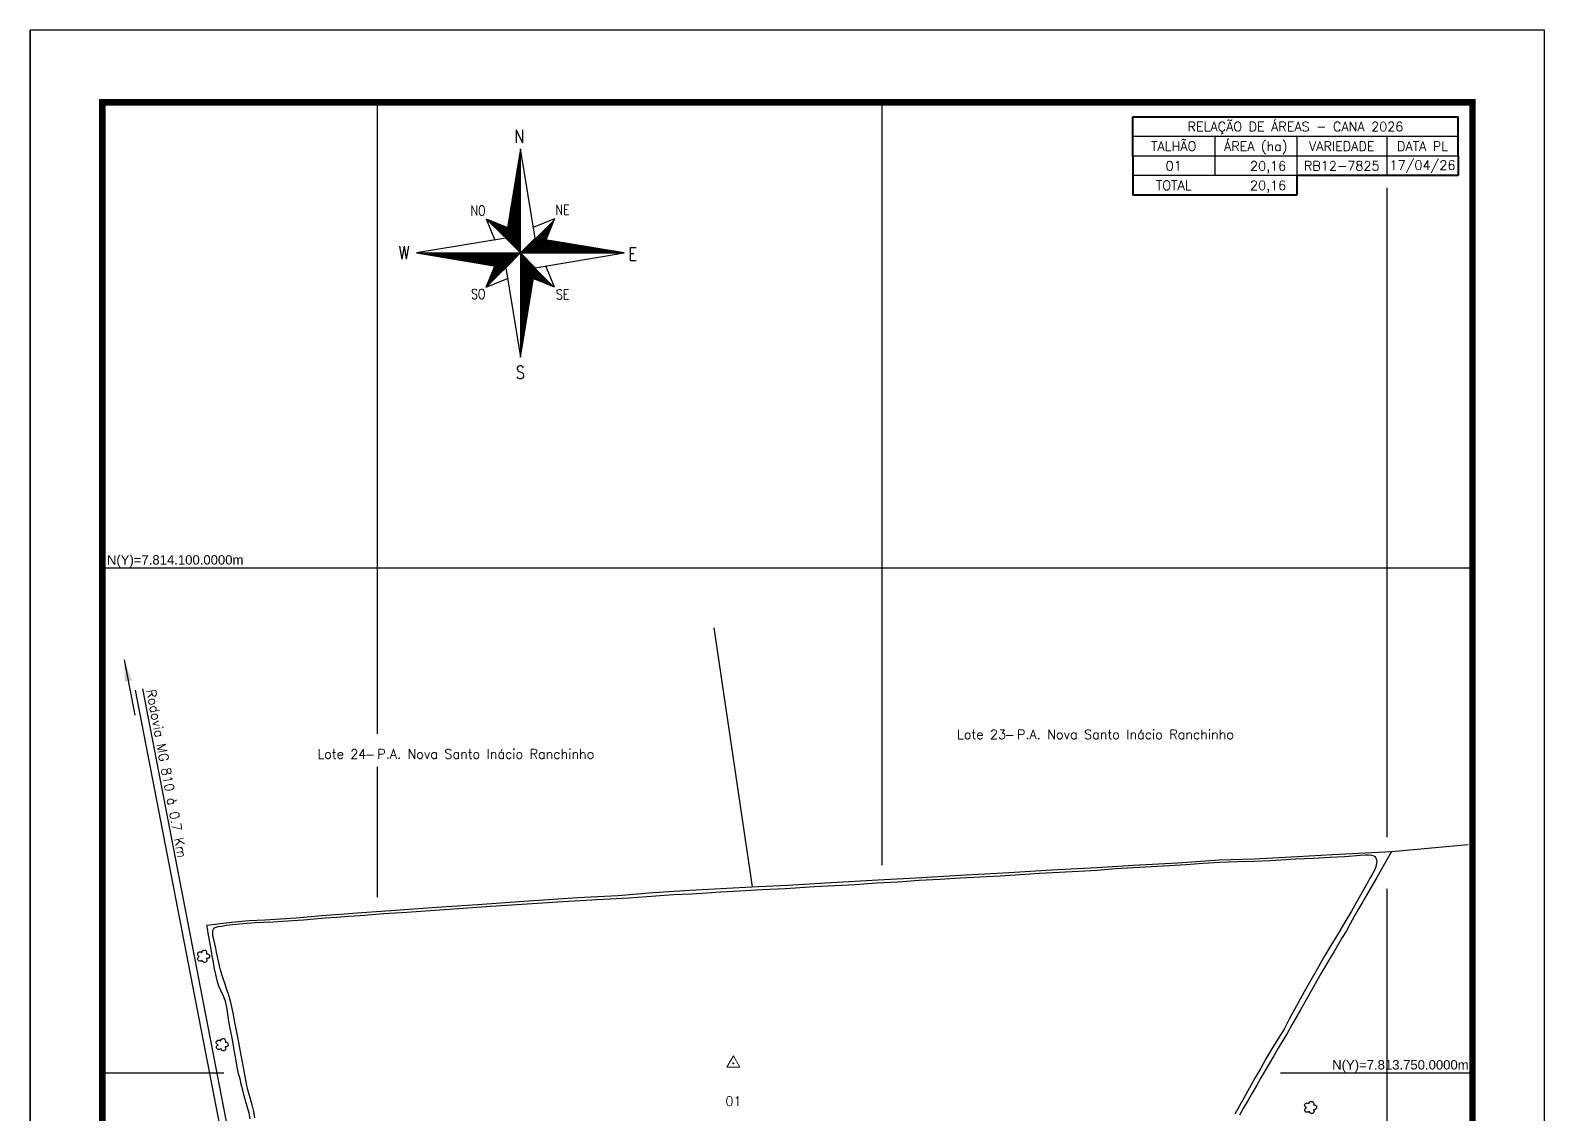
# Model space of a CAD drawing. Extents: x 742109 to 743159, y 7812988 to 7814473.
# Drawn here: x 742109 to 743159, y 7813722 to 7814473 of the extents above; entities that cross this region are included whole.
import ezdxf
from ezdxf.enums import TextEntityAlignment as Align

# ---------------------------------------------------------------- set-up
doc = ezdxf.new("R2010")
doc.units = 0
doc.linetypes.add('CONTINUO', pattern=[0])
doc.linetypes.add('LIN0', pattern=[0])
for name, color, linetype in [('0114LOTE28', 1, 'Continuous'), ('0114LOTE28001', 5, 'Continuous'), ('_SIMBOLO ARVORE', 118, 'Continuous'), ('ESTRADA', 1, 'Continuous'), ('MALHA', 8, 'Continuous'), ('MARGEM', 5, 'Continuous'), ('QUADRO_DE_AREAS_CANA_2023', 7, 'Continuous'), ('SETA_NORTE', 3, 'Continuous'), ('TEXTO', 7, 'Continuous'), ('TEXTO CONFRONTANTES', 7, 'Continuous'), ('TEXTO_NUN_TAL', 7, 'Continuous')]:
    doc.layers.add(name, color=color, linetype=linetype)
doc.layers.add('TEXTO_DIVERSOS', color=7, linetype='Continuous', lineweight=5)
doc.styles.add('ROMANS', font='romans')
doc.styles.add('Simplex', font='simplex.shx')
doc.styles.get("Standard").update_dxf_attribs({"font": 'arial.ttf'})
doc.dimstyles.new('ISO-25', dxfattribs={"dimtxt": 2.5, "dimasz": 2.5, "dimexe": 1.25, "dimexo": 0.625, "dimtad": 1, "dimtxsty": 'Standard', "dimcen": 2.5, "dimadec": 0, "dimazin": 0, "dimtfac": 1, "dimtmove": 0, "dimatfit": 3, "dimfxl": 1, "dimarcsym": 0})

# ---------------------------------------------------------------- blocks, each defined once
blk = doc.blocks.new('A$C309442C0')
at = {"layer": 'SETA_NORTE', "linetype": 'Continuous'}
h = blk.add_hatch(dxfattribs=at)
h.set_pattern_fill('ANSI31', color=256, scale=0.1375, angle=-90, style=0)
h.set_pattern_definition([(315, (-215853.3434, 13873.16845), (0.3086963042, 0.3086963042), [])])
h.paths.add_polyline_path([(73.5, 97.4), (74.7, 104.9), (60, 110.8)])
h = blk.add_hatch(dxfattribs=at)
h.set_pattern_fill('ANSI31', color=256, scale=0.1375, angle=180, style=0)
h.set_pattern_definition([(225, (13869.59828, 216024.21475), (0.3086963042, -0.3086963042), [])])
h.paths.add_polyline_path([(93.8, 97.4), (101.4, 96.2), (107.3, 110.8)])
h = blk.add_hatch(dxfattribs=at)
h.set_pattern_fill('ANSI31', color=256, scale=0.1375, style=0)
h.set_pattern_definition([(45, (-13702.2971, -215849.77324), (-0.3086963042, 0.3086963042), [])])
h.paths.add_polyline_path([(73.5, 77), (65.9, 78.3), (60, 63.6)])
h = blk.add_hatch(dxfattribs=at)
h.set_pattern_fill('ANSI31', color=256, scale=0.1375, angle=90, style=0)
h.set_pattern_definition([(135, (216020.6446, -13698.72693), (-0.3086963042, -0.3086963042), [])])
h.paths.add_polyline_path([(93.8, 77), (92.6, 69.5), (107.3, 63.6)])
for p, q in [((83.4, 157.5), (83.7, 157.8)), ((83.5, 158.3), (83.7, 158.4)), ((83.6, 159), (83.7, 159.1)), ((81.3, 145.3), (83.7, 147.6)), ((81.5, 146.1), (83.7, 148.2)), ((81.6, 146.8), (83.7, 148.9)), ((81.7, 147.6), (83.7, 149.5)), ((81.8, 148.3), (83.7, 150.1)), ((82, 149.1), (83.7, 150.8)), ((82.1, 149.9), (83.7, 151.4)), ((82.2, 150.6), (83.7, 152.1)), ((82.3, 151.4), (83.7, 152.7)), ((82.5, 152.2), (83.7, 153.3)), ((82.6, 152.9), (83.7, 154)), ((82.7, 153.7), (83.7, 154.6)), ((82.9, 154.4), (83.7, 155.2)), ((83, 155.2), (83.7, 155.9)), ((83.1, 156), (83.7, 156.5)), ((83.2, 156.7), (83.7, 157.2)), ((79.2, 132.3), (83.7, 136.8)), ((79.3, 133.1), (83.7, 137.4)), ((79.5, 133.8), (83.7, 138)), ((79.6, 134.6), (83.7, 138.7)), ((79.7, 135.4), (83.7, 139.3)), ((79.8, 136.1), (83.7, 140)), ((80, 136.9), (83.7, 140.6)), ((80.1, 137.7), (83.7, 141.2)), ((80.2, 138.4), (83.7, 141.9)), ((80.3, 139.2), (83.7, 142.5)), ((80.5, 139.9), (83.7, 143.1)), ((80.6, 140.7), (83.7, 143.8)), ((80.7, 141.5), (83.7, 144.4)), ((80.8, 142.2), (83.7, 145)), ((81, 143), (83.7, 145.7)), ((81.1, 143.8), (83.7, 146.3)), ((81.2, 144.5), (83.7, 147)), ((77.2, 120.1), (83.7, 126.6)), ((77.3, 120.9), (83.7, 127.2)), ((77.4, 121.6), (83.7, 127.8)), ((77.6, 122.4), (83.7, 128.5)), ((77.7, 123.2), (83.7, 129.1)), ((77.8, 123.9), (83.7, 129.8)), ((78, 124.7), (83.7, 130.4)), ((78.1, 125.5), (83.7, 131)), ((78.2, 126.2), (83.7, 131.7)), ((78.3, 127), (83.7, 132.3)), ((78.5, 127.7), (83.7, 132.9)), ((78.6, 128.5), (83.7, 133.6)), ((78.7, 129.3), (83.7, 134.2)), ((78.8, 130), (83.7, 134.9)), ((79, 130.8), (83.7, 135.5)), ((79.1, 131.6), (83.7, 136.1)), ((75.1, 107.2), (83.7, 115.7)), ((75.2, 107.9), (83.7, 116.4)), ((75.3, 108.7), (83.7, 117)), ((75.4, 109.4), (83.7, 117.7)), ((75.6, 110.2), (83.7, 118.3)), ((75.7, 111), (83.7, 118.9)), ((75.8, 111.7), (83.7, 119.6)), ((75.9, 112.5), (83.7, 120.2)), ((76.1, 113.3), (83.7, 120.8)), ((76.2, 114), (83.7, 121.5)), ((76.3, 114.8), (83.7, 122.1)), ((76.4, 115.5), (83.7, 122.8)), ((76.6, 116.3), (83.7, 123.4)), ((76.7, 117.1), (83.7, 124)), ((76.8, 117.8), (83.7, 124.7)), ((76.9, 118.6), (83.7, 125.3)), ((77.1, 119.4), (83.7, 125.9)), ((60, 110.8), (74.7, 104.9)), ((60, 110.8), (65.9, 96.2)), ((73.5, 97.3), (83.7, 107.5)), ((73.6, 98), (83.7, 108.1)), ((73.7, 98.8), (83.7, 108.7)), ((73.8, 99.5), (83.7, 109.4)), ((73.8, 97), (83.7, 106.8)), ((73.9, 100.3), (83.7, 110)), ((74.1, 101.1), (83.7, 110.6)), ((74.2, 101.8), (83.7, 111.3)), ((74.2, 96.7), (83.7, 106.2)), ((74.3, 102.6), (83.7, 111.9)), ((74.4, 103.3), (83.7, 112.6)), ((74.5, 96.4), (83.7, 105.6)), ((74.6, 104.1), (83.7, 113.2)), ((74.7, 104.9), (83.7, 113.8)), ((74.8, 105.6), (83.7, 114.5)), ((74.9, 106.4), (83.7, 115.1)), ((107.3, 110.8), (92.6, 104.9)), ((107.3, 110.8), (101.4, 96.2)), ((74.8, 96.1), (83.7, 104.9)), ((75.1, 95.7), (83.7, 104.3)), ((75.4, 95.4), (83.7, 103.6)), ((75.8, 95.1), (83.7, 103)), ((76.1, 94.8), (83.7, 102.4)), ((76.4, 94.5), (83.7, 101.7)), ((76.7, 94.2), (83.7, 101.1)), ((77, 93.8), (83.7, 100.5)), ((77.4, 93.5), (83.7, 99.8)), ((77.7, 93.2), (83.7, 99.2)), ((78, 92.9), (83.7, 98.5)), ((78.3, 92.6), (83.7, 97.9)), ((78.6, 92.2), (83.7, 97.3)), ((78.9, 91.9), (83.7, 96.6)), ((79.3, 91.6), (83.7, 96)), ((79.6, 91.3), (83.7, 95.4)), ((79.9, 91), (83.7, 94.7)), ((83.8, 87.2), (94, 97.4)), ((84.4, 87.2), (94.5, 97.3)), ((85.1, 87.2), (95.1, 97.2)), ((85.7, 87.2), (95.6, 97.1)), ((86.3, 87.2), (96.2, 97)), ((87, 87.2), (96.7, 96.9)), ((87.6, 87.2), (97.2, 96.9)), ((88.3, 87.2), (97.8, 96.8)), ((88.9, 87.2), (98.3, 96.7)), ((89.5, 87.2), (98.9, 96.6)), ((90.2, 87.2), (99.4, 96.5)), ((90.8, 87.2), (100, 96.4)), ((91.4, 87.2), (100.5, 96.3)), ((92.1, 87.2), (101.1, 96.2)), ((92.7, 87.2), (101.6, 96.1)), ((93.4, 87.2), (102.2, 96)), ((94, 87.2), (102.7, 96)), ((94.6, 87.2), (103.3, 95.9)), ((95.3, 87.2), (103.8, 95.8)), ((95.9, 87.2), (104.4, 95.7)), ((96.5, 87.2), (104.9, 95.6)), ((97.2, 87.2), (105.5, 95.5)), ((97.8, 87.2), (106, 95.4)), ((98.4, 87.2), (106.5, 95.3)), ((99.1, 87.2), (107.1, 95.2)), ((99.7, 87.2), (107.6, 95.1)), ((100.4, 87.2), (108.2, 95.1)), ((101, 87.2), (108.7, 95)), ((101.6, 87.2), (109.3, 94.9)), ((102.3, 87.2), (109.8, 94.8)), ((102.9, 87.2), (110.4, 94.7)), ((103.5, 87.2), (110.9, 94.6)), ((104.2, 87.2), (111.5, 94.5)), ((11.8, 87.2), (11.8, 87.2)), ((12.3, 87.1), (12.4, 87.2)), ((12.9, 87), (13.1, 87.2)), ((13.4, 86.9), (13.7, 87.2)), ((14, 86.8), (14.4, 87.2)), ((14.5, 86.7), (15, 87.2)), ((15.1, 86.6), (15.6, 87.2)), ((15.6, 86.6), (16.3, 87.2)), ((16.2, 86.5), (16.9, 87.2)), ((16.7, 86.4), (17.5, 87.2)), ((17.2, 86.3), (18.2, 87.2)), ((17.8, 86.2), (18.8, 87.2)), ((18.3, 86.1), (19.5, 87.2)), ((18.9, 86), (20.1, 87.2)), ((19.4, 85.9), (20.7, 87.2)), ((20, 85.8), (21.4, 87.2)), ((20.5, 85.7), (22, 87.2)), ((21.1, 85.7), (22.6, 87.2)), ((21.6, 85.6), (23.3, 87.2)), ((22.2, 85.5), (23.9, 87.2)), ((22.7, 85.4), (24.6, 87.2)), ((23.3, 85.3), (25.2, 87.2)), ((23.8, 85.2), (25.8, 87.2)), ((24.4, 85.1), (26.5, 87.2)), ((24.9, 85), (27.1, 87.2)), ((25.5, 84.9), (27.7, 87.2)), ((26, 84.8), (28.4, 87.2)), ((26.5, 84.8), (29, 87.2)), ((27.1, 84.7), (29.6, 87.2)), ((27.6, 84.6), (30.3, 87.2)), ((28.2, 84.5), (30.9, 87.2)), ((28.7, 84.4), (31.6, 87.2)), ((29.3, 84.3), (32.2, 87.2)), ((29.8, 84.2), (32.8, 87.2)), ((30.4, 84.1), (33.5, 87.2)), ((30.9, 84), (34.1, 87.2)), ((31.5, 83.9), (34.7, 87.2)), ((32, 83.9), (35.4, 87.2)), ((32.6, 83.8), (36, 87.2)), ((33.1, 83.7), (36.7, 87.2)), ((33.7, 83.6), (37.3, 87.2)), ((34.2, 83.5), (37.9, 87.2)), ((34.7, 83.4), (38.6, 87.2)), ((35.3, 83.3), (39.2, 87.2)), ((35.8, 83.2), (39.8, 87.2)), ((36.4, 83.1), (40.5, 87.2)), ((36.9, 83), (41.1, 87.2)), ((37.5, 83), (41.8, 87.2)), ((38, 82.9), (42.4, 87.2)), ((38.6, 82.8), (43, 87.2)), ((39.1, 82.7), (43.7, 87.2)), ((39.7, 82.6), (44.3, 87.2)), ((40.2, 82.5), (44.9, 87.2)), ((40.8, 82.4), (45.6, 87.2)), ((41.3, 82.3), (46.2, 87.2)), ((41.9, 82.2), (46.8, 87.2)), ((42.4, 82.1), (47.5, 87.2)), ((43, 82.1), (48.1, 87.2)), ((43.5, 82), (48.8, 87.2)), ((44, 81.9), (49.4, 87.2)), ((44.6, 81.8), (50, 87.2)), ((45.1, 81.7), (50.7, 87.2)), ((45.7, 81.6), (51.3, 87.2)), ((46.2, 81.5), (51.9, 87.2)), ((46.8, 81.4), (52.6, 87.2)), ((47.3, 81.3), (53.2, 87.2)), ((47.9, 81.2), (53.9, 87.2)), ((48.4, 81.2), (54.5, 87.2)), ((49, 81.1), (55.1, 87.2)), ((49.5, 81), (55.8, 87.2)), ((50.1, 80.9), (56.4, 87.2)), ((50.6, 80.8), (57, 87.2)), ((51.2, 80.7), (57.7, 87.2)), ((51.7, 80.6), (58.3, 87.2)), ((52.3, 80.5), (59, 87.2)), ((52.8, 80.4), (59.6, 87.2)), ((53.3, 80.3), (60.2, 87.2)), ((53.9, 80.3), (60.9, 87.2)), ((54.4, 80.2), (61.5, 87.2)), ((55, 80.1), (62.1, 87.2)), ((55.5, 80), (62.8, 87.2)), ((56.1, 79.9), (63.4, 87.2)), ((56.6, 79.8), (64, 87.2)), ((57.2, 79.7), (64.7, 87.2)), ((57.7, 79.6), (65.3, 87.2)), ((58.3, 79.5), (66, 87.2)), ((58.8, 79.4), (66.6, 87.2)), ((59.4, 79.4), (67.2, 87.2)), ((59.9, 79.3), (67.9, 87.2)), ((83.7, 87.2), (60, 63.6)), ((60.5, 79.2), (68.5, 87.2)), ((61, 79.1), (69.1, 87.2)), ((61.5, 79), (69.8, 87.2)), ((62.1, 78.9), (70.4, 87.2)), ((62.6, 78.8), (71.1, 87.2)), ((63.2, 78.7), (71.7, 87.2)), ((63.7, 78.6), (72.3, 87.2)), ((64.3, 78.5), (73, 87.2)), ((64.8, 78.4), (73.6, 87.2)), ((65.4, 78.4), (74.2, 87.2)), ((65.9, 78.3), (74.9, 87.2)), ((66.5, 78.2), (75.5, 87.2)), ((67, 78.1), (76.2, 87.2)), ((67.6, 78), (76.8, 87.2)), ((68.1, 77.9), (77.4, 87.2)), ((68.7, 77.8), (78.1, 87.2)), ((69.2, 77.7), (78.7, 87.2)), ((69.8, 77.6), (79.3, 87.2)), ((70.3, 77.5), (80, 87.2)), ((70.8, 77.5), (80.6, 87.2)), ((71.4, 77.4), (81.2, 87.2)), ((71.9, 77.3), (81.9, 87.2)), ((72.5, 77.2), (82.5, 87.2)), ((73, 77.1), (83.2, 87.2)), ((80.2, 90.7), (83.7, 94.1)), ((80.5, 90.3), (83.7, 93.4)), ((80.9, 90), (83.7, 92.8)), ((81.2, 89.7), (83.7, 92.2)), ((81.5, 89.4), (83.7, 91.5)), ((81.8, 89.1), (83.7, 90.9)), ((82.1, 88.7), (83.7, 90.3)), ((82.4, 88.4), (83.7, 89.6)), ((82.8, 88.1), (83.7, 89)), ((83.1, 87.8), (83.7, 88.4)), ((83.4, 87.5), (83.7, 87.7)), ((83.7, 87.1), (83.7, 87.1)), ((83.7, 86.4), (84, 86.8)), ((83.7, 85.8), (84.4, 86.5)), ((83.7, 85.2), (84.7, 86.2)), ((83.7, 84.5), (85, 85.9)), ((83.7, 83.9), (85.3, 85.6)), ((83.7, 83.3), (85.6, 85.2)), ((83.7, 82.6), (86, 84.9)), ((83.7, 82), (86.3, 84.6)), ((83.7, 81.3), (86.6, 84.3)), ((104.8, 87.2), (112, 94.4)), ((105.5, 87.2), (112.6, 94.3)), ((106.1, 87.2), (113.1, 94.2)), ((106.7, 87.2), (113.7, 94.1)), ((107.4, 87.2), (114.2, 94.1)), ((108, 87.2), (114.8, 94)), ((108.6, 87.2), (115.3, 93.9)), ((109.3, 87.2), (115.8, 93.8)), ((109.9, 87.2), (116.4, 93.7)), ((110.6, 87.2), (116.9, 93.6)), ((111.2, 87.2), (117.5, 93.5)), ((111.8, 87.2), (118, 93.4)), ((112.5, 87.2), (118.6, 93.3)), ((113.1, 87.2), (119.1, 93.2)), ((113.7, 87.2), (119.7, 93.2)), ((114.4, 87.2), (120.2, 93.1)), ((115, 87.2), (120.8, 93)), ((115.6, 87.2), (121.3, 92.9)), ((116.3, 87.2), (121.9, 92.8)), ((116.9, 87.2), (122.4, 92.7)), ((117.6, 87.2), (123, 92.6)), ((118.2, 87.2), (123.5, 92.5)), ((118.8, 87.2), (124, 92.4)), ((119.5, 87.2), (124.6, 92.3)), ((120.1, 87.2), (125.1, 92.3)), ((120.7, 87.2), (125.7, 92.2)), ((121.4, 87.2), (126.2, 92.1)), ((122, 87.2), (126.8, 92)), ((122.7, 87.2), (127.3, 91.9)), ((123.3, 87.2), (127.9, 91.8)), ((123.9, 87.2), (128.4, 91.7)), ((124.6, 87.2), (129, 91.6)), ((125.2, 87.2), (129.5, 91.5)), ((125.8, 87.2), (130.1, 91.4)), ((126.5, 87.2), (130.6, 91.4)), ((127.1, 87.2), (131.2, 91.3)), ((127.8, 87.2), (131.7, 91.2)), ((128.4, 87.2), (132.3, 91.1)), ((129, 87.2), (132.8, 91)), ((129.7, 87.2), (133.3, 90.9)), ((130.3, 87.2), (133.9, 90.8)), ((130.9, 87.2), (134.4, 90.7)), ((131.6, 87.2), (135, 90.6)), ((132.2, 87.2), (135.5, 90.5)), ((132.8, 87.2), (136.1, 90.5)), ((133.5, 87.2), (136.6, 90.4)), ((134.1, 87.2), (137.2, 90.3)), ((134.8, 87.2), (137.7, 90.2)), ((135.4, 87.2), (138.3, 90.1)), ((136, 87.2), (138.8, 90)), ((136.7, 87.2), (139.4, 89.9)), ((137.3, 87.2), (139.9, 89.8)), ((137.9, 87.2), (140.5, 89.7)), ((138.6, 87.2), (141, 89.6)), ((139.2, 87.2), (141.6, 89.6)), ((139.9, 87.2), (142.1, 89.5)), ((140.5, 87.2), (142.6, 89.4)), ((141.1, 87.2), (143.2, 89.3)), ((141.8, 87.2), (143.7, 89.2)), ((142.4, 87.2), (144.3, 89.1)), ((143, 87.2), (144.8, 89)), ((143.7, 87.2), (145.4, 88.9)), ((144.3, 87.2), (145.9, 88.8)), ((144.9, 87.2), (146.5, 88.7)), ((145.6, 87.2), (147, 88.7)), ((146.2, 87.2), (147.6, 88.6)), ((146.9, 87.2), (148.1, 88.5)), ((147.5, 87.2), (148.7, 88.4)), ((148.1, 87.2), (149.2, 88.3)), ((148.8, 87.2), (149.8, 88.2)), ((149.4, 87.2), (150.3, 88.1)), ((150, 87.2), (150.8, 88)), ((150.7, 87.2), (151.4, 87.9)), ((151.3, 87.2), (151.9, 87.8)), ((152, 87.2), (152.5, 87.8)), ((152.6, 87.2), (153, 87.7)), ((153.2, 87.2), (153.6, 87.6)), ((153.9, 87.2), (154.1, 87.5)), ((154.5, 87.2), (154.7, 87.4)), ((155.1, 87.2), (155.2, 87.3)), ((60, 63.6), (65.9, 78.3)), ((83.7, 80.7), (86.9, 84)), ((83.7, 80.1), (87.2, 83.6)), ((83.7, 79.4), (87.5, 83.3)), ((83.7, 78.8), (87.9, 83)), ((83.7, 78.2), (88.2, 82.7)), ((83.7, 77.5), (88.5, 82.4)), ((83.7, 76.9), (88.8, 82.1)), ((83.7, 76.2), (89.1, 81.7)), ((83.7, 75.6), (89.5, 81.4)), ((83.7, 75), (89.8, 81.1)), ((83.7, 74.3), (90.1, 80.8)), ((83.7, 73.7), (90.4, 80.5)), ((83.7, 73.1), (90.7, 80.1)), ((83.7, 72.4), (91, 79.8)), ((83.7, 71.8), (91.4, 79.5)), ((83.7, 71.2), (91.7, 79.2)), ((83.7, 70.5), (92, 78.9)), ((83.7, 69.9), (92.3, 78.5)), ((83.7, 69.2), (92.6, 78.2)), ((83.7, 68.6), (93, 77.9)), ((83.7, 68), (93.3, 77.6)), ((83.7, 67.3), (93.6, 77.3)), ((83.7, 66.7), (93.8, 76.9)), ((83.7, 66.1), (93.7, 76.1)), ((83.7, 65.4), (93.6, 75.3)), ((83.7, 64.8), (93.4, 74.6)), ((83.7, 64.1), (93.3, 73.8)), ((107.3, 63.6), (101.4, 78.3)), ((60, 63.6), (74.7, 69.5)), ((83.7, 63.5), (93.2, 73)), ((83.7, 62.9), (93.1, 72.3)), ((83.7, 62.2), (92.9, 71.5)), ((83.7, 61.6), (92.8, 70.8)), ((83.7, 61), (92.7, 70)), ((83.7, 60.3), (92.6, 69.2)), ((83.7, 59.7), (92.4, 68.5)), ((83.7, 59), (92.3, 67.7)), ((83.7, 58.4), (92.2, 66.9)), ((83.7, 57.8), (92.1, 66.2)), ((83.7, 57.1), (91.9, 65.4)), ((83.7, 56.5), (91.8, 64.7)), ((83.7, 55.9), (91.7, 63.9)), ((83.7, 55.2), (91.6, 63.1)), ((107.3, 63.6), (92.6, 69.5)), ((83.7, 54.6), (91.4, 62.4)), ((83.7, 54), (91.3, 61.6)), ((83.7, 53.3), (91.2, 60.8)), ((83.7, 52.7), (91.1, 60.1)), ((83.7, 52), (90.9, 59.3)), ((83.7, 51.4), (90.8, 58.6)), ((83.7, 50.8), (90.7, 57.8)), ((83.7, 50.1), (90.5, 57)), ((83.7, 49.5), (90.4, 56.3)), ((83.7, 48.9), (90.3, 55.5)), ((83.7, 48.2), (90.2, 54.7)), ((83.7, 47.6), (90, 54)), ((83.7, 46.9), (89.9, 53.2)), ((83.7, 46.3), (89.8, 52.5)), ((83.7, 45.7), (89.7, 51.7)), ((83.7, 45), (89.5, 50.9)), ((83.7, 44.4), (89.4, 50.2)), ((83.7, 43.8), (89.3, 49.4)), ((83.7, 43.1), (89.2, 48.6)), ((83.7, 42.5), (89, 47.9)), ((83.7, 41.8), (88.9, 47.1)), ((83.7, 41.2), (88.8, 46.3)), ((83.7, 40.6), (88.7, 45.6)), ((83.7, 39.9), (88.5, 44.8)), ((83.7, 39.3), (88.4, 44.1)), ((83.7, 38.7), (88.3, 43.3)), ((83.7, 38), (88.2, 42.5)), ((83.7, 37.4), (88, 41.8)), ((83.7, 36.8), (87.9, 41)), ((83.7, 36.1), (87.8, 40.2)), ((83.7, 35.5), (87.7, 39.5)), ((83.7, 34.8), (87.5, 38.7)), ((83.7, 34.2), (87.4, 38)), ((83.7, 33.6), (87.3, 37.2)), ((83.7, 32.9), (87.2, 36.4)), ((83.7, 32.3), (87, 35.7)), ((83.7, 31.7), (86.9, 34.9)), ((83.7, 31), (86.8, 34.1)), ((83.7, 30.4), (86.7, 33.4)), ((83.7, 29.7), (86.5, 32.6)), ((83.7, 29.1), (86.4, 31.9)), ((83.7, 28.5), (86.3, 31.1)), ((83.7, 27.8), (86.2, 30.3)), ((83.7, 27.2), (86, 29.6)), ((83.7, 26.6), (85.9, 28.8)), ((83.7, 25.9), (85.8, 28)), ((83.7, 25.3), (85.6, 27.3)), ((83.7, 24.6), (85.5, 26.5)), ((83.7, 24), (85.4, 25.8)), ((83.7, 23.4), (85.3, 25)), ((83.7, 22.7), (85.1, 24.2)), ((83.7, 22.1), (85, 23.5)), ((83.7, 21.5), (84.9, 22.7)), ((83.7, 20.8), (84.8, 21.9)), ((83.7, 20.2), (84.6, 21.2)), ((83.7, 19.6), (84.5, 20.4)), ((83.7, 18.9), (84.4, 19.7)), ((83.7, 18.3), (84.3, 18.9)), ((83.7, 17.6), (84.1, 18.1)), ((83.7, 17), (84, 17.4)), ((83.7, 16.4), (83.9, 16.6)), ((83.7, 15.7), (83.8, 15.8))]:
    blk.add_line(p, q, dxfattribs=at)
blk.add_lwpolyline([(93.8, 77), (155.7, 87.2), (93.8, 97.4), (83.7, 159.3), (73.5, 97.4), (11.6, 87.2), (73.5, 77), (83.7, 15.1)], close=True, dxfattribs=at)
for points in [[(83.7, 87.2), (83.7, 159.3)], [(83.7, 87.2), (73.5, 97.4)], [(83.7, 87.2), (93.8, 97.4)], [(11.6, 87.2), (155.7, 87.2)], [(83.7, 87.2), (73.5, 77)], [(83.7, 87.2), (93.8, 77)], [(83.7, 87.2), (83.7, 15.1)]]:
    blk.add_lwpolyline(points, dxfattribs=at)
at = {"layer": 'SETA_NORTE', "color": 7, "lineweight": 30, "style": 'ROMANS', "width": 0.8}
for s, height, p in [('N ', 8.94, (79.5, 163.6)), ('NO', 6.88, (49.1, 113.2)), ('NE', 6.87, (108, 113.7)), ('W', 8.94, (-0.7, 82.9)), ('E', 8.94, (158.6, 82.1)), ('SO', 6.88, (49.5, 55.3)), ('SE', 6.87, (108.3, 55)), ('S', 8.94, (80.6, 0))]:
    blk.add_text(s, height=height, dxfattribs=at).set_placement(p)

msp = doc.modelspace()

# ---------------------------------------------------------------- linework, layer by layer
at = {"color": 8}
for p, q in [((742350, 7813985), (742350, 7814422.7)), ((742700, 7813894), (742700, 7814422.7)), ((743050, 7813913.4), (743050, 7814363.4)), ((742159.3, 7814100), (743109.3, 7814100)), ((742350, 7813871.9), (742350, 7813962.2)), ((743050, 7813154.9), (743050, 7813877.7)), ((742159.3, 7813750), (742243.5, 7813750)), ((742976.1, 7813750), (743109.3, 7813750))]:
    msp.add_line(p, q, dxfattribs=at)
for points in [[(742610.1, 7813879), (742583.4, 7814058.5)], [(743053.1, 7813903.5), (743106.2, 7813908.3)]]:
    msp.add_lwpolyline(points)
at = {"layer": '0114LOTE28'}
msp.add_lwpolyline([(742261.7, 7813718.1), (742261, 7813722.2), (742260, 7813726), (742258.8, 7813729.9), (742257.6, 7813734), (742256.6, 7813738.1), (742255.6, 7813742.2), (742254.8, 7813745.9), (742253.8, 7813749.4), (742253.1, 7813752.9), (742252.4, 7813756.8), (742251.6, 7813761.1), (742250.7, 7813765.7), (742249.9, 7813770.4), (742249, 7813775.4), (742248, 7813780.7), (742247.1, 7813785.8), (742246.3, 7813790.7), (742245.6, 7813795.5), (742244.7, 7813799.7), (742243.2, 7813803.2), (742241.6, 7813806.6), (742240, 7813810.2), (742238.9, 7813814.1), (742237.9, 7813818.1), (742237, 7813822.2), (742236.3, 7813826.5), (742235.5, 7813831.2), (742234.7, 7813835.8), (742233.8, 7813840.6), (742232.9, 7813845.4), (742232.1, 7813850), (742231.9, 7813851.4), (742231.7, 7813852.3), (742248.8, 7813854.5), (742261, 7813855.6), (742272, 7813856.2), (742293.6, 7813857.6), (742311.6, 7813859.1), (742336, 7813860.9), (742362.6, 7813862.9), (742391.3, 7813864.8), (742419.4, 7813866.8), (742451.6, 7813869), (742488.9, 7813871.5), (742516.6, 7813873), (742541.3, 7813875), (742566.6, 7813876.6), (742592.2, 7813878), (742609.5, 7813879), (742634.4, 7813880.1), (742664.7, 7813881.9), (742697.2, 7813883.9), (742723.6, 7813885.3), (742754.3, 7813887), (742788.1, 7813889), (742817.3, 7813890.8), (742848.8, 7813892.3), (742874.2, 7813894.1), (742904.7, 7813895.7), (742933.7, 7813897.6), (742957.8, 7813898.4), (742987.9, 7813900), (743012.1, 7813901.4), (743053.1, 7813903.5), (743053.1, 7813903.5), (743045.1, 7813889.2), (743043, 7813885.5), (743040.7, 7813881.5), (743038.2, 7813877.2), (743035.5, 7813872.7), (743032.8, 7813868), (743030, 7813863.2), (743027.2, 7813858.3), (743024.4, 7813853.3), (743021.8, 7813848.5), (743018.9, 7813843.8), (743016.1, 7813839), (743013.3, 7813834.1), (743010.4, 7813829.3), (743007.4, 7813824.2), (743004.4, 7813819.1), (743001.4, 7813813.9), (742995.9, 7813803.9), (742990.1, 7813793.8), (742984.1, 7813783.3), (742981, 7813777.8), (742977.8, 7813772.5), (742974.5, 7813767.2), (742971.5, 7813761.9), (742968.5, 7813756.8), (742965.6, 7813751.7), (742962.6, 7813746.6), (742959.7, 7813741.5), (742956.8, 7813736.4), (742953.7, 7813731.1), (742950.6, 7813725.8), (742947.7, 7813720.8)], dxfattribs=at)
at = {"layer": '0114LOTE28001'}
msp.add_lwpolyline([(742265.1, 7813718.8), (742264.3, 7813723.3), (742263.2, 7813727.9), (742261.7, 7813732.7), (742260.3, 7813737.4), (742259.3, 7813742.4), (742258.4, 7813747.5), (742257.4, 7813752.6), (742256.4, 7813757.5), (742255.5, 7813762.3), (742254.6, 7813767.3), (742253.6, 7813772.3), (742252.7, 7813777.1), (742251.8, 7813781.8), (742250.9, 7813786.2), (742250.3, 7813790.4), (742249.4, 7813794.7), (742248.5, 7813798.7), (742247.4, 7813802.2), (742246.5, 7813805.2), (742245.4, 7813808.2), (742244.4, 7813811.4), (742243.2, 7813814.8), (742242.2, 7813818.2), (742241.3, 7813821.4), (742240.6, 7813824.2), (742240, 7813826.5), (742238.8, 7813831.5), (742238.4, 7813833.7), (742237.9, 7813836.5), (742237.3, 7813839.4), (742236.7, 7813842.4), (742236, 7813845), (742235.8, 7813847.2), (742235.9, 7813848.6), (742236.4, 7813849.7), (742237, 7813850.5), (742238.2, 7813851), (742239.7, 7813851.4), (742242.1, 7813851.8), (742245.3, 7813852.3), (742249.5, 7813852.9), (742254.2, 7813853.4), (742259.6, 7813853.9), (742265.3, 7813854.2), (742271.3, 7813854.5), (742277.6, 7813854.8), (742284.2, 7813855.2), (742291.3, 7813855.6), (742298.7, 7813856.1), (742306.2, 7813856.7), (742313.9, 7813857.4), (742321.8, 7813858), (742329.8, 7813858.6), (742338, 7813859.2), (742346.1, 7813859.8), (742354.3, 7813860.4), (742370.4, 7813861.4), (742386.6, 7813862.5), (742402.9, 7813863.7), (742428.6, 7813865.6), (742453.9, 7813867.2), (742478.5, 7813868.7), (742502.3, 7813870.2), (742524.3, 7813871.4), (742543.1, 7813872.7), (742555.2, 7813873.6), (742568.1, 7813874.2), (742578.4, 7813874.8), (742588, 7813875.5), (742597.1, 7813875.9), (742616.7, 7813877.1), (742632.9, 7813877.9), (742652.9, 7813879.1), (742667.1, 7813880), (742681.3, 7813880.7), (742696.1, 7813881.8), (742696.1, 7813881.8), (742711, 7813882.5), (742725.6, 7813883.5), (742740, 7813884.3), (742754, 7813885.2), (742768, 7813886), (742781.9, 7813886.7), (742795.7, 7813887.6), (742809.1, 7813888.5), (742822.6, 7813889.2), (742836, 7813889.9), (742849, 7813890.5), (742861.8, 7813891.6), (742874.3, 7813892.4), (742886.7, 7813893.1), (742898.9, 7813893.7), (742910.8, 7813894.5), (742922.4, 7813895.3), (742934.1, 7813896), (742946.2, 7813896.5), (742957.9, 7813896.7), (742969.3, 7813897.2), (742986.8, 7813898.3), (742998.9, 7813898.9), (743010.6, 7813899.5), (743020.7, 7813900), (743031.7, 7813900.9), (743034.8, 7813901.1), (743037.3, 7813901.1), (743039.3, 7813900.9), (743040.8, 7813900.4), (743041.8, 7813899.9), (743042.3, 7813898.9), (743042.7, 7813897.6), (743042.9, 7813896.4), (743042.8, 7813895.3), (743042.5, 7813893.8), (743042, 7813892.1), (743041, 7813890), (743039.6, 7813887.6), (743038.2, 7813884.9), (743036.8, 7813882.3), (743030.7, 7813871.5), (743025.4, 7813862), (743020.7, 7813854.4), (743015.9, 7813846.1), (743011, 7813838.3), (743006.3, 7813830.3), (743001.6, 7813822), (742997.1, 7813814.2), (742992.6, 7813806.1), (742988.5, 7813798.6), (742982.5, 7813787.6), (742978.6, 7813780.4), (742974.3, 7813773.5), (742970.1, 7813766.6), (742966.1, 7813759.8), (742962.2, 7813752.8), (742958.4, 7813746.3), (742954.6, 7813739.6), (742950.9, 7813733), (742947.7, 7813727.2), (742944.5, 7813721.3)], dxfattribs=at)
at = {"layer": '_SIMBOLO ARVORE', "linetype": 'CONTINUO'}
for points in [[(742228.5, 7813828.2, 0), (742227.8, 7813827.5, 0), (742226.8, 7813827.4, 0), (742226.2, 7813827.7, 0), (742225.7, 7813828.2, 0), (742225.5, 7813828.7, 0), (742225.4, 7813829.5, 0), (742225.7, 7813830, 0), (742226, 7813830.3, 0), (742226.5, 7813830.7, 0), (742226.2, 7813830.8, 0), (742225.8, 7813831.1, 0), (742225.4, 7813831.7, 0), (742225.4, 7813832.5, 0), (742225.6, 7813833.3, 0), (742225.9, 7813833.5, 0), (742226.5, 7813833.9, 0), (742227.1, 7813833.9, 0), (742227.5, 7813833.9, 0), (742227.9, 7813833.7, 0), (742228.3, 7813833.4, 0), (742228.4, 7813834, 0), (742228.5, 7813834.3, 0), (742228.8, 7813834.7, 0), (742229.3, 7813834.8, 0), (742229.7, 7813835, 0), (742230.2, 7813835.1, 0), (742230.7, 7813835, 0), (742231, 7813834.8, 0), (742231.3, 7813834.5, 0), (742231.5, 7813834, 0), (742231.6, 7813833.5, 0), (742231.4, 7813832.5, 0), (742232.1, 7813832.6, 0), (742232.6, 7813832.4, 0), (742233.2, 7813832, 0), (742233.5, 7813831.7, 0), (742233.5, 7813830.4, 0), (742233.2, 7813829.8, 0), (742232.8, 7813829.4, 0), (742232.1, 7813829.2, 0), (742231.5, 7813829.3, 0), (742231.8, 7813828, 0), (742231.7, 7813827.5, 0), (742231.3, 7813827, 0), (742230.9, 7813826.7, 0), (742230.4, 7813826.6, 0), (742229.8, 7813826.6, 0), (742229.4, 7813826.7, 0), (742229, 7813827.2, 0), (742228.6, 7813827.6, 0), (742228.5, 7813828.2, 0)], [(742241.5, 7813766.9, 0), (742240.7, 7813766.3, 0), (742239.8, 7813766.2, 0), (742239.1, 7813766.4, 0), (742238.7, 7813766.9, 0), (742238.5, 7813767.4, 0), (742238.4, 7813768.2, 0), (742238.7, 7813768.7, 0), (742238.9, 7813769.1, 0), (742239.5, 7813769.5, 0), (742239.1, 7813769.6, 0), (742238.8, 7813769.9, 0), (742238.4, 7813770.5, 0), (742238.3, 7813771.2, 0), (742238.6, 7813772, 0), (742238.9, 7813772.3, 0), (742239.5, 7813772.6, 0), (742240, 7813772.7, 0), (742240.5, 7813772.6, 0), (742240.9, 7813772.5, 0), (742241.3, 7813772.1, 0), (742241.4, 7813772.8, 0), (742241.5, 7813773.1, 0), (742241.8, 7813773.4, 0), (742242.2, 7813773.6, 0), (742242.7, 7813773.8, 0), (742243.1, 7813773.8, 0), (742243.6, 7813773.8, 0), (742244, 7813773.6, 0), (742244.3, 7813773.3, 0), (742244.5, 7813772.8, 0), (742244.6, 7813772.3, 0), (742244.4, 7813771.3, 0), (742245.1, 7813771.3, 0), (742245.6, 7813771.2, 0), (742246.1, 7813770.8, 0), (742246.4, 7813770.4, 0), (742246.5, 7813769.1, 0), (742246.2, 7813768.5, 0), (742245.7, 7813768.1, 0), (742245.1, 7813768, 0), (742244.5, 7813768, 0), (742244.8, 7813766.8, 0), (742244.6, 7813766.3, 0), (742244.3, 7813765.8, 0), (742243.9, 7813765.4, 0), (742243.3, 7813765.3, 0), (742242.8, 7813765.3, 0), (742242.4, 7813765.5, 0), (742241.9, 7813765.9, 0), (742241.6, 7813766.3, 0), (742241.5, 7813767, 0)], [(742996.1, 7813723.4, 0), (742995.3, 7813722.8, 0), (742994.4, 7813722.7, 0), (742993.7, 7813722.9, 0), (742993.3, 7813723.4, 0), (742993.1, 7813723.9, 0), (742993, 7813724.7, 0), (742993.3, 7813725.2, 0), (742993.5, 7813725.6, 0), (742994.1, 7813726, 0), (742993.7, 7813726.1, 0), (742993.4, 7813726.4, 0), (742993, 7813727, 0), (742992.9, 7813727.7, 0), (742993.2, 7813728.5, 0), (742993.5, 7813728.8, 0), (742994.1, 7813729.1, 0), (742994.6, 7813729.2, 0), (742995.1, 7813729.1, 0), (742995.5, 7813729, 0), (742995.9, 7813728.6, 0), (742996, 7813729.3, 0), (742996.1, 7813729.6, 0), (742996.4, 7813729.9, 0), (742996.8, 7813730.1, 0), (742997.3, 7813730.3, 0), (742997.8, 7813730.3, 0), (742998.2, 7813730.3, 0), (742998.6, 7813730.1, 0), (742998.9, 7813729.8, 0), (742999.1, 7813729.3, 0), (742999.2, 7813728.8, 0), (742999, 7813727.8, 0), (742999.7, 7813727.8, 0), (743000.2, 7813727.7, 0), (743000.7, 7813727.3, 0), (743001, 7813726.9, 0), (743001.1, 7813725.6, 0), (743000.8, 7813725, 0), (743000.3, 7813724.6, 0), (742999.7, 7813724.5, 0), (742999.1, 7813724.5, 0), (742999.4, 7813723.3, 0), (742999.3, 7813722.8, 0), (742998.9, 7813722.3, 0), (742998.5, 7813721.9, 0), (742998, 7813721.8, 0), (742997.4, 7813721.8, 0), (742997, 7813722, 0), (742996.5, 7813722.4, 0), (742996.2, 7813722.8, 0), (742996.1, 7813723.5, 0)]]:
    msp.add_polyline3d(points, dxfattribs=at)
at = {"layer": 'ESTRADA'}
for points in [[(742320.9, 7813390.4), (742247.4, 7813705.4), (742187.3, 7814016.2)], [(742316, 7813389.3), (742242.5, 7813704.4), (742182.4, 7814015.3)]]:
    msp.add_lwpolyline(points, dxfattribs=at)
at = {"layer": 'MARGEM', "color": 174, "linetype": 'LIN0'}
msp.add_line((742109.3, 7812987.7), (742109.3, 7814472.7), dxfattribs=at)
at = {"layer": 'MARGEM', "color": 174, "linetype": 'LIN0', "flags": 128}
msp.add_lwpolyline([(743159.3, 7812987.7), (743159.3, 7814472.7), (742109.3, 7814472.7), (742109.3, 7812987.7)], close=True, dxfattribs=at)
at = {"layer": 'MARGEM', "color": 174, "linetype": 'LIN0', "const_width": 4.54, "flags": 128}
msp.add_lwpolyline([(743109.3, 7813154.9), (743109.3, 7814422.7), (742159.3, 7814422.7), (742159.3, 7813154.9)], close=True, dxfattribs=at)
at = {"layer": 'QUADRO_DE_AREAS_CANA_2023', "color": 174, "linetype": 'ByBlock', "lineweight": 40}
for p, q in [((742873.7, 7814385.5), (742873.7, 7814412.7)), ((742873.7, 7814412.7), (743099.3, 7814412.7)), ((743099.3, 7814385.5), (743099.3, 7814412.7)), ((742873.7, 7814385.5), (742873.7, 7814358.4)), ((743099.3, 7814385.5), (743099.3, 7814371.9)), ((742987.5, 7814371.9), (742987.5, 7814358.4)), ((743099.3, 7814371.9), (742987.5, 7814371.9)), ((742987.5, 7814358.4), (742873.7, 7814358.4))]:
    msp.add_line(p, q, dxfattribs=at)
at = {"layer": 'QUADRO_DE_AREAS_CANA_2023', "linetype": 'Continuous'}
for p, q in [((743099.3, 7814399.1), (742873.7, 7814399.1)), ((742930.6, 7814399.1), (742930.6, 7814371.9)), ((742987.5, 7814399.1), (742987.5, 7814371.9)), ((743049.8, 7814399.1), (743049.8, 7814371.9)), ((743099.3, 7814385.5), (742873.7, 7814385.5)), ((742987.5, 7814371.9), (742873.7, 7814371.9))]:
    msp.add_line(p, q, dxfattribs=at)
at = {"layer": 'TEXTO', "color": 7, "lineweight": 9, "flags": 128}
msp.add_lwpolyline([(742592.3, 7813754), (742601.3, 7813754), (742596.8, 7813761.8)], close=True, dxfattribs=at)
at = {"layer": 'TEXTO', "color": 7, "lineweight": 9, "const_width": 0.706, "flags": 128}
msp.add_lwpolyline([(742596.4, 7813756.6, -1), (742597.1, 7813756.6, -1)], format="xyb", close=True, dxfattribs=at)

# ---------------------------------------------------------------- block references
at = {"layer": 'SETA_NORTE', "linetype": 'ByBlock'}
msp.add_blockref('A$C309442C0', (742365.5, 7814231.1), dxfattribs=at)

# ---------------------------------------------------------------- texts
at = {"layer": 'MALHA'}
for s, p in [('N(Y)=7.814.100.0000m', (742257.1, 7814105.6)), ('N(Y)=7.813.750.0000m', (743106.6, 7813755.6))]:
    msp.add_text(s, height=6.5, dxfattribs=at).set_placement(p, align=Align.MIDDLE_RIGHT)
at = {"layer": 'QUADRO_DE_AREAS_CANA_2023', "linetype": 'Continuous', "style": 'Simplex'}
for s, p in [('RELAÇÃO DE ÁREAS - CANA 2026', (742986.5, 7814405.9)), ('TALHÃO', (742902.1, 7814392.3)), ('ÁREA (ha)', (742959, 7814392.3)), ('VARIEDADE', (743018.6, 7814392.3)), ('DATA PL', (743074.6, 7814392.3)), ('17/04/26', (743074.6, 7814379.2)), ('01', (742902.1, 7814378.7)), ('RB12-7825', (743018.6, 7814378.7)), ('TOTAL', (742902.1, 7814365.2))]:
    msp.add_text(s, height=6.5, dxfattribs=at).set_placement(p, align=Align.MIDDLE_CENTER)
for p in [(742980.1, 7814375.4), (742980.1, 7814361.9)]:
    msp.add_text('20,16', height=6.5, dxfattribs=at).set_placement(p, align=Align.RIGHT)
at = {"layer": 'TEXTO CONFRONTANTES', "linetype": 'Continuous', "char_height": 6.5, "width": 235.777, "attachment_point": 1, "style": 'Simplex'}
for s, insert in [('Lote 23{\\fArial|b0|i0|c0|p34;– }P.A. Nova Santo Inácio Ranchinho', (742751.9, 7813987.9)), ('Lote 24{\\fArial|b0|i0|c0|p34;– }P.A. Nova Santo Inácio Ranchinho', (742308.4, 7813974.3))]:
    msp.add_mtext(s, dxfattribs=dict(at, insert=insert))
at = {"layer": 'TEXTO_DIVERSOS', "linetype": 'Continuous', "style": 'Simplex'}
msp.add_text('Rodovia MG 810 à 0.7 Km', height=6.5, rotation=280.6228, dxfattribs=at).set_placement((742189.8, 7814015.2))
at = {"layer": 'TEXTO_NUN_TAL', "linetype": 'Continuous', "style": 'Simplex'}
msp.add_text('01', height=6.5, dxfattribs=at).set_placement((742591.3, 7813727.2, -639.6))

# ---------------------------------------------------------------- leaders
msp.add_leader([(742174.5, 7814036.3), (742181.8, 7813998)], dimstyle='ISO-25', override={"dimasz": 15, "dimzin": 0})

doc.saveas('drawing.dxf')
